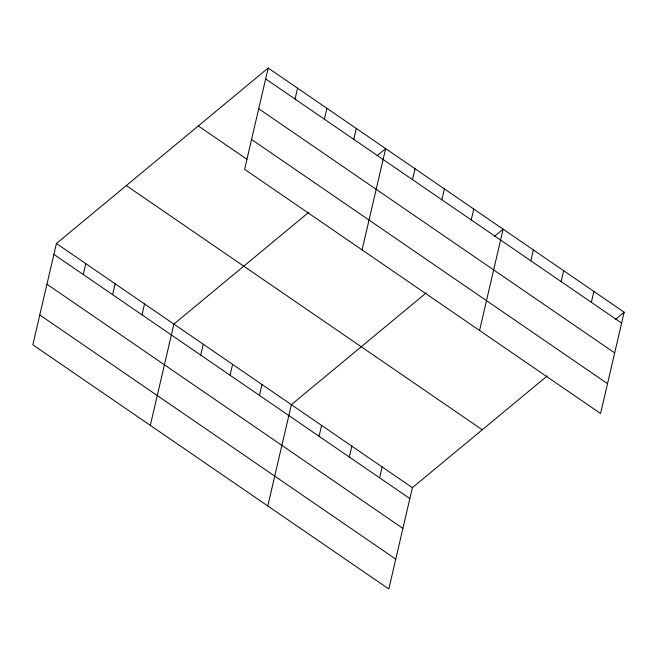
<?xml version="1.0" encoding="UTF-8"?>
<svg xmlns="http://www.w3.org/2000/svg" width="657" height="657" viewBox="0 0 657 657"><rect width="100%" height="100%" fill="white"/><g stroke="black" fill="none" stroke-linecap="round" stroke-linejoin="round"><path stroke-width="0.99" d="M268.187 68.024L244.618 169.317L600.58 413.499L624.15 312.198L268.187 68.024L56.42 243.501L32.85 344.802L388.813 588.976L412.382 487.683L547.297 375.886M83.258 274.527L85.788 263.646M112.626 294.673L115.156 283.791M141.994 314.818L144.524 303.936M150.313 425.375L173.891 324.082L308.806 212.285M200.722 355.108L203.259 344.227M230.09 375.254L232.619 364.372M295.026 99.051L297.555 88.169M259.458 395.399L261.987 384.517M324.394 119.188L326.923 108.315M267.785 505.956L291.355 404.663L426.27 292.866M353.762 139.333L356.291 128.46M362.081 249.898L385.659 148.605L377.118 155.676M319.08 436.297L321.61 425.416M412.489 179.624L415.027 168.742M349.335 457.05L351.873 446.169M441.857 199.769L444.387 188.888M379.59 477.803L382.128 466.93M471.225 219.914L473.754 209.033M479.553 330.479L503.122 229.178L494.581 236.257M530.848 260.813L533.377 249.939M561.103 281.574L563.64 270.692M591.357 302.327L593.895 291.445M615.609 319.277L624.15 312.198M265.658 78.906L621.621 323.08M258.718 108.742L614.673 352.916M251.557 139.481L607.52 383.663M198.307 125.93L246.975 159.314M126.308 185.594L482.263 429.777M56.42 243.501L412.382 487.683M53.89 254.382L409.853 498.564M46.951 284.218L402.905 528.4M39.79 314.958L395.752 559.14"/></g></svg>
